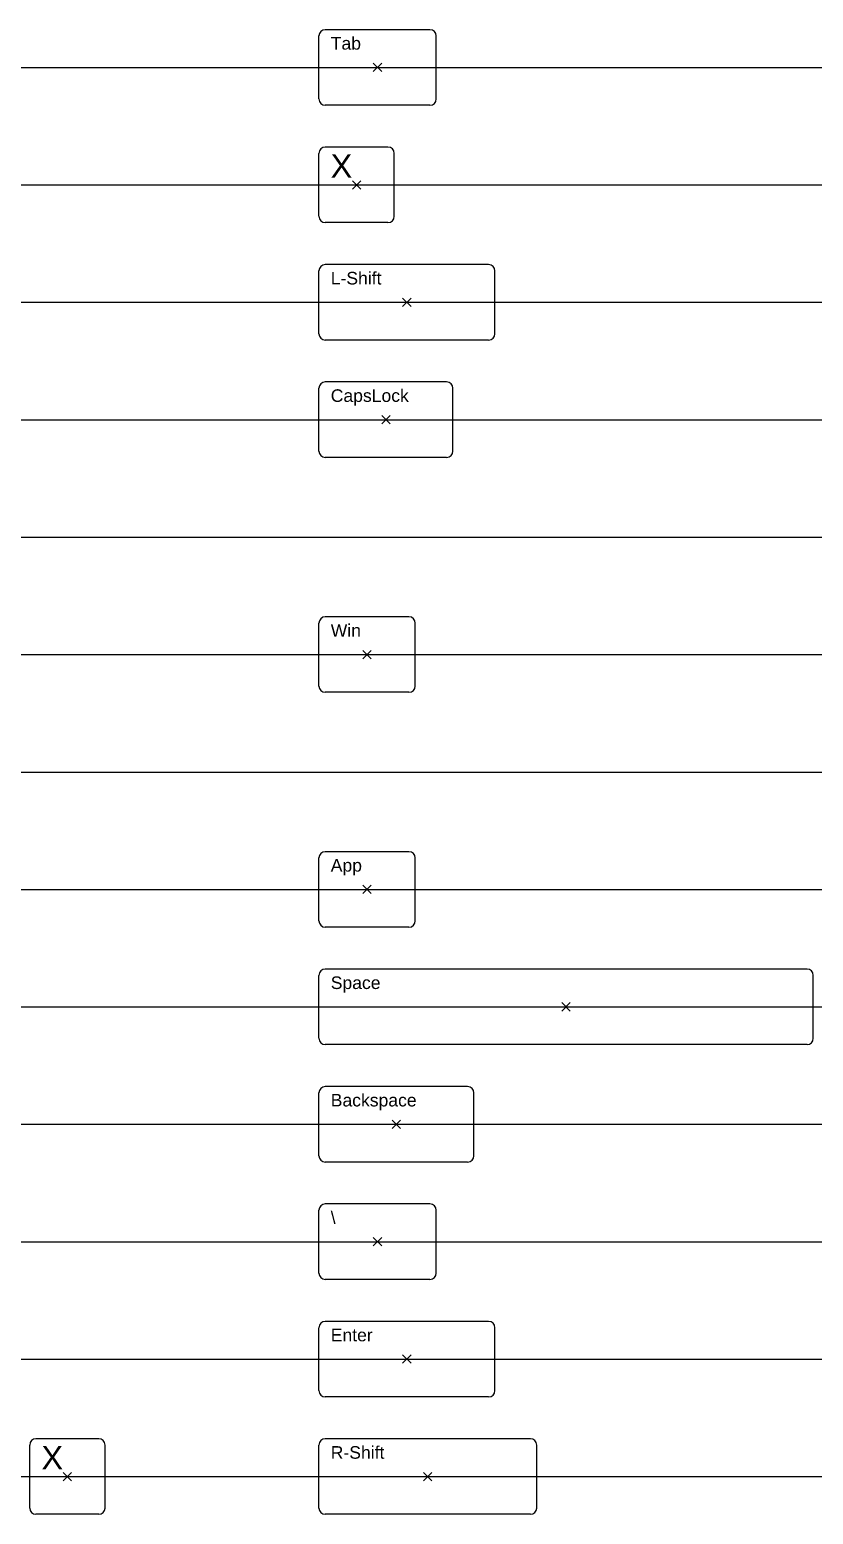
# Model space of a CAD drawing. Header units: millimetres. Extents: x -130 to 192, y -715 to 41.
# Drawn here: x -73.1 to 113.9, y -313 to 41 of the extents above; entities that cross this region are included whole.
import ezdxf

# ---------------------------------------------------------------- set-up
doc = ezdxf.new("R2010")
doc.units = ezdxf.units.MM
doc.header["$LTSCALE"] = 15
doc.header["$MEASUREMENT"] = 0
doc.header["$PDMODE"] = 3
doc.header["$PDSIZE"] = -5
doc.linetypes.add('DASHED', pattern=[0.375, 0.25, -0.125])
doc.layers.add('label', color=2, linetype='Continuous')
doc.layers.add('origin', color=8, linetype='DASHED', plot=False)
doc.styles.get("Standard").update_dxf_attribs({"font": 'arial.ttf'})

msp = doc.modelspace()

# ---------------------------------------------------------------- linework, layer by layer
for p, q in [((-4.085, 24.45), (-4.085, 39.45)), ((22.415, 40.95), (-2.585, 40.95)), ((23.915, 24.45), (23.915, 39.45)), ((22.415, 22.95), (-2.585, 22.95)), ((-4.085, -3.55), (-4.085, 11.45)), ((12.415, 12.95), (-2.585, 12.95)), ((13.915, -3.55), (13.915, 11.45)), ((12.415, -5.05), (-2.585, -5.05)), ((-4.085, -31.55), (-4.085, -16.55)), ((36.415, -15.05), (-2.585, -15.05)), ((37.915, -31.55), (37.915, -16.55)), ((36.415, -33.05), (-2.585, -33.05)), ((-4.085, -59.55), (-4.085, -44.55)), ((26.415, -43.05), (-2.585, -43.05)), ((27.915, -59.55), (27.915, -44.55)), ((26.415, -61.05), (-2.585, -61.05)), ((17.415, -99.05), (-2.585, -99.05)), ((-4.085, -115.55), (-4.085, -100.55)), ((18.915, -115.55), (18.915, -100.55)), ((17.415, -117.05), (-2.585, -117.05)), ((17.415, -155.05), (-2.585, -155.05)), ((-4.085, -171.55), (-4.085, -156.55)), ((18.915, -171.55), (18.915, -156.55)), ((17.415, -173.05), (-2.585, -173.05)), ((112.415, -183.05), (-2.585, -183.05)), ((-4.085, -199.55), (-4.085, -184.55)), ((113.915, -199.55), (113.915, -184.55)), ((112.415, -201.05), (-2.585, -201.05)), ((31.415, -211.05), (-2.585, -211.05)), ((-4.085, -227.55), (-4.085, -212.55)), ((32.915, -227.55), (32.915, -212.55)), ((31.415, -229.05), (-2.585, -229.05)), ((-4.085, -255.55), (-4.085, -240.55)), ((22.415, -239.05), (-2.585, -239.05)), ((23.915, -255.55), (23.915, -240.55)), ((22.415, -257.05), (-2.585, -257.05)), ((-4.085, -283.55), (-4.085, -268.55)), ((36.415, -267.05), (-2.585, -267.05)), ((37.915, -283.55), (37.915, -268.55)), ((36.415, -285.05), (-2.585, -285.05)), ((-73.095, -311.55), (-73.095, -296.55)), ((-56.595, -295.05), (-71.595, -295.05)), ((-55.095, -311.55), (-55.095, -296.55)), ((-4.085, -311.55), (-4.085, -296.55)), ((46.415, -295.05), (-2.585, -295.05)), ((47.915, -311.55), (47.915, -296.55)), ((-56.595, -313.05), (-71.595, -313.05)), ((46.415, -313.05), (-2.585, -313.05))]:
    msp.add_line(p, q)
for p in [(3.885, 31.95), (3.885, 3.95), (3.885, -24.05), (3.885, -52.05), (3.885, -80.05), (3.885, -108.05), (3.885, -136.05), (3.885, -164.05), (3.885, -192.05), (3.885, -220.05), (3.885, -248.05), (3.885, -276.05), (3.885, -304.05)]:
    msp.add_xline(p, (1, 0))
for centre, start, end in [((-2.585, 39.45), 90, 180), ((22.415, 39.45), 0, 90), ((-2.585, 24.45), 180, 270), ((22.415, 24.45), 270, 0), ((-2.585, 11.45), 90, 180), ((12.415, 11.45), 0, 90), ((-2.585, -3.55), 180, 270), ((12.415, -3.55), 270, 0), ((-2.585, -16.55), 90, 180), ((36.415, -16.55), 0, 90), ((-2.585, -31.55), 180, 270), ((36.415, -31.55), 270, 0), ((-2.585, -44.55), 90, 180), ((26.415, -44.55), 0, 90), ((-2.585, -59.55), 180, 270), ((26.415, -59.55), 270, 0), ((-2.585, -100.55), 90, 180), ((17.415, -100.55), 0, 90), ((-2.585, -115.55), 180, 270), ((17.415, -115.55), 270, 0), ((-2.585, -156.55), 90, 180), ((17.415, -156.55), 0, 90), ((-2.585, -171.55), 180, 270), ((17.415, -171.55), 270, 0), ((-2.585, -184.55), 90, 180), ((112.415, -184.55), 0, 90), ((-2.585, -199.55), 180, 270), ((112.415, -199.55), 270, 0), ((-2.585, -212.55), 90, 180), ((31.415, -212.55), 0, 90), ((-2.585, -227.55), 180, 270), ((31.415, -227.55), 270, 0), ((-2.585, -240.55), 90, 180), ((22.415, -240.55), 0, 90), ((-2.585, -255.55), 180, 270), ((22.415, -255.55), 270, 0), ((-2.585, -268.55), 90, 180), ((36.415, -268.55), 0, 90), ((-2.585, -283.55), 180, 270), ((36.415, -283.55), 270, 0), ((-71.595, -296.55), 90, 180), ((-56.595, -296.55), 0, 90), ((-2.585, -296.55), 90, 180), ((46.415, -296.55), 0, 90), ((-71.595, -311.55), 180, 270), ((-56.595, -311.55), 270, 0), ((-2.585, -311.55), 180, 270), ((46.415, -311.55), 270, 0)]:
    msp.add_arc(centre, 1.5, start, end)
at = {"layer": 'origin'}
for p in [(9.915, 31.95), (4.915, 3.95), (16.915, -24.05), (11.915, -52.05), (7.415, -108.05), (7.415, -164.05), (54.915, -192.05), (14.415, -220.05), (9.915, -248.05), (16.915, -276.05), (-64.095, -304.05), (21.915, -304.05)]:
    msp.add_point(p, dxfattribs=at)

# ---------------------------------------------------------------- texts
at = {"layer": 'label', "width": 14.05281, "attachment_point": 1}
for s, insert, char_height in [('{Tab}', (-1.251, 39.2), 3), ('{X}', (-1.251, 11.2), 5.5), ('{L-Shift}', (-1.251, -16.8), 3), ('{CapsLock}', (-1.251, -44.8), 3), ('{Win}', (-1.251, -100.8), 3), ('{App}', (-1.251, -156.8), 3), ('{Space}', (-1.251, -184.8), 3), ('{Backspace}', (-1.251, -212.8), 3), ('{\\\\}', (-1.251, -240.8), 3), ('{Enter}', (-1.251, -268.8), 3), ('{X}', (-70.261, -296.8), 5.5), ('{R-Shift}', (-1.251, -296.8), 3)]:
    msp.add_mtext(s, dxfattribs=dict(at, insert=insert, char_height=char_height))

doc.saveas('drawing.dxf')
